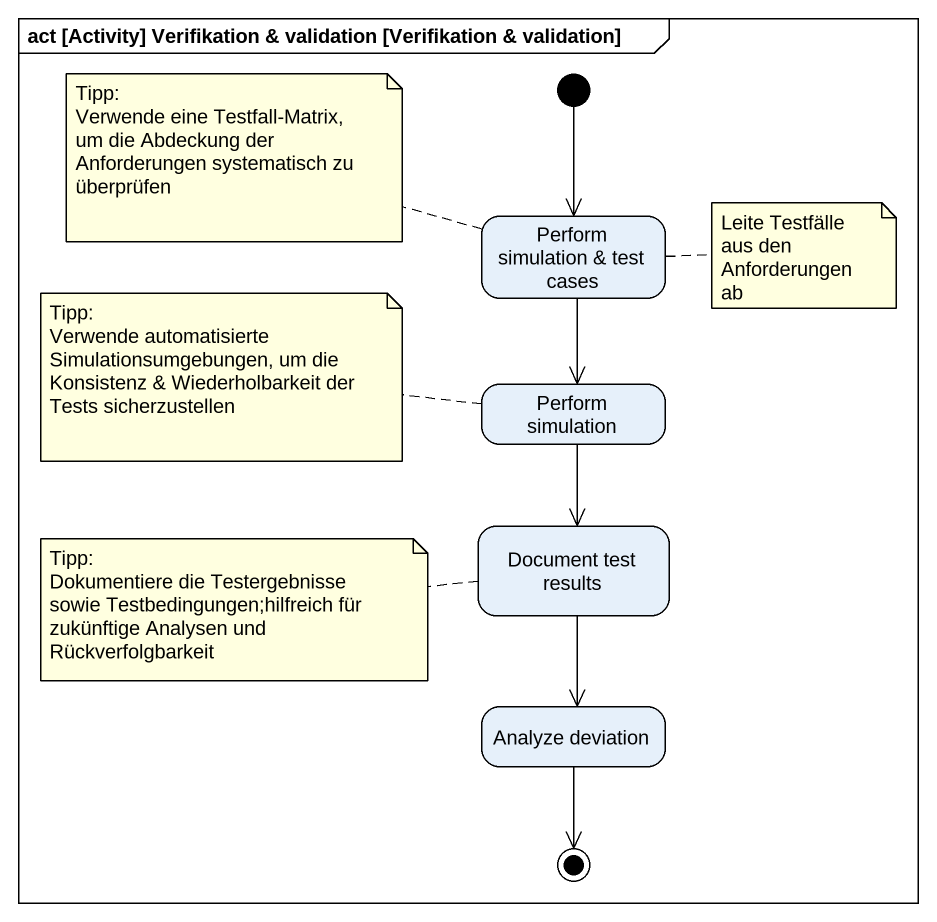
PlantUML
@startuml
mainframe act [Activity] Verifikation & validation [Verifikation & validation]
hide empty description
state "Perform simulation & test cases" as Perform_simulation_test
state "Perform simulation" as Perform_simulation
state "Document test results" as Document_test_results
state "Analyze deviation" as Analyze_deviation
[*] --> Perform_simulation_test
Perform_simulation_test --> Perform_simulation
Perform_simulation --> Document_test_results
Document_test_results --> Analyze_deviation
Analyze_deviation --> [*]
note left of Perform_simulation_test
  Tipp:
  Verwende eine Testfall-Matrix, um die Abdeckung der Anforderungen systematisch zu überprüfen
end note
note right of Perform_simulation_test : Leite Testfälle aus den Anforderungen ab
note left of Perform_simulation
  Tipp:
  Verwende automatisierte Simulationsumgebungen, um die Konsistenz & Wiederholbarkeit der Tests sicherzustellen
end note
note left of Document_test_results
  Tipp:
  Dokumentiere die Testergebnisse sowie Testbedingungen;hilfreich für zukünftige Analysen und Rückverfolgbarkeit
end note
@enduml
